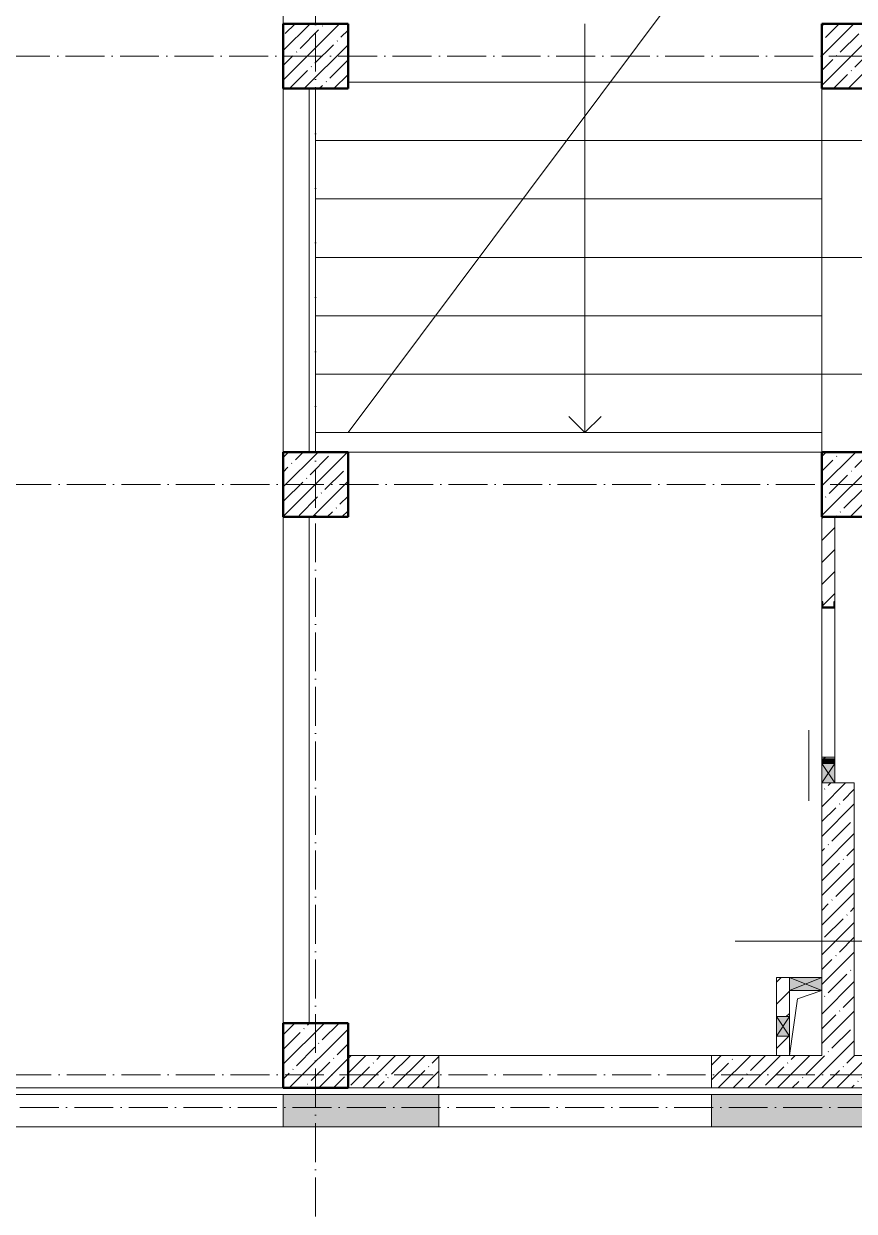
# Model space of a CAD drawing. Header units: millimetres. Extents: x -136833 to 49383, y -8033 to 344618.
# Drawn here: x -123833 to -117434, y 254378 to 263528 of the extents above; entities that cross this region are included whole.
import ezdxf

# ---------------------------------------------------------------- set-up
doc = ezdxf.new("R2010")
doc.units = ezdxf.units.MM
doc.linetypes.add('200_ШТРИХ_ш1п0_6_', pattern=[160, 100, -60])
doc.linetypes.add('50_200_ШТРИХ_1Т_ш5_п1_п1_', pattern=[700, 500, -100, 0, -100])
for name, color, linetype, lineweight in [('A-DETL-____-OTLN-4', 7, 'Continuous', 18), ('A-DETL-GENF-OTLN', 7, 'Continuous', 9), ('A-FLOR-____-OTLN', 7, 'Continuous', 9), ('A-GENM-____-MCUT', 7, 'Continuous', 25), ('A-GENM-____-OTLN', 7, 'Continuous', 9), ('A-GENM-____-OTLN-1', 7, 'Continuous', 25), ('A-GLAZ-____-OTLN', 7, 'Continuous', 9), ('A-WALL-____-MCUT-1', 7, 'Continuous', 9), ('A-WALL-____-OTLN', 7, 'Continuous', 9), ('A-WALL-____-PATT-1', 7, 'Continuous', 9), ('A-WALL-FNSH-MCUT-1', 7, 'Continuous', 9), ('I-WALL-____-OTLN', 7, 'Continuous', 9), ('S-COLS-____-MCUT', 7, 'Continuous', 50), ('S-COLS-____-OTLN', 7, 'Continuous', 9), ('S-GRID-____-OTLN-1', 7, '50_200_ШТРИХ_1Т_ш5_п1_п1_', 9), ('S-STRS-____-OTLN-1', 7, 'Continuous', 9)]:
    doc.layers.add(name, color=color, linetype=linetype, lineweight=lineweight)
doc.layers.add('A-DETL-GENF-OTLN-4', color=9, linetype='200_ШТРИХ_ш1п0_6_', lineweight=9, true_color=0x808080)
doc.layers.add('A-DETL-GENF-OTLN-5', color=7, linetype='Continuous', lineweight=5, true_color=0xc0c0c0)
pattern_1 = [(45, (-131434.41, 245796.49), (-84.8528, 84.8528), [])]
pattern_2 = [(45, (-131434.41, 245796.49), (-114.04925, 114.04925), []), (45, (-131320.36, 245796.49), (-114.04925, 114.04925), [201.612, -40.322, 3.353, -36.97])]

# ---------------------------------------------------------------- blocks, each defined once
blk = doc.blocks.new('BSC_Колонна _Прямоугольная - 500х500-V103-АР1_План отверстий 2 этажа в осях 1-64_А-ГГ')
at = {"layer": 'S-COLS-____-OTLN'}
h = blk.add_hatch(dxfattribs=at)
h.set_pattern_fill('FP_132', color=256, style=0, pattern_type=2)
h.set_pattern_definition([(45, (-9850, -9781.04), (-114.0493, 114.0493), []), (45, (-9735.95, -9781.04), (-114.0493, 114.0493), [201.613, -40.323, 3.353, -36.97])])
h.paths.add_polyline_path([(-250, -250), (250, -250), (250, 250), (-250, 250)], flags=0)
at = {"layer": 'S-COLS-____-MCUT'}
for p, q in [((250, 250), (-250, 250)), ((-250, 250), (-250, -250)), ((250, -250), (250, 250)), ((-250, -250), (250, -250))]:
    blk.add_line(p, q, dxfattribs=at)
blk = doc.blocks.new('BSC_Колонна _Прямоугольная - 500х500-V105-АР1_План отверстий 2 этажа в осях 1-64_А-ГГ')
at = {"layer": 'S-COLS-____-OTLN'}
h = blk.add_hatch(dxfattribs=at)
h.set_pattern_fill('FP_134', color=256, style=0, pattern_type=2)
h.set_pattern_definition([(45, (-9850, -17481.04), (-114.0493, 114.0493), []), (45, (-9735.95, -17481.04), (-114.0493, 114.0493), [201.613, -40.323, 3.353, -36.97])])
h.paths.add_polyline_path([(-250, -250), (250, -250), (250, 250), (-250, 250)], flags=0)
at = {"layer": 'S-COLS-____-MCUT'}
for p, q in [((250, 250), (-250, 250)), ((-250, 250), (-250, -250)), ((250, -250), (250, 250)), ((-250, -250), (250, -250))]:
    blk.add_line(p, q, dxfattribs=at)
blk = doc.blocks.new('BSC_Колонна _Прямоугольная - 500х700-V110-АР1_План отверстий 2 этажа в осях 1-64_А-ГГ')
at = {"layer": 'S-COLS-____-OTLN'}
h = blk.add_hatch(dxfattribs=at)
h.set_pattern_fill('FP_139', color=256, style=0, pattern_type=2)
h.set_pattern_definition([(315, (-17481.04, 14100), (114.0493, 114.0493), []), (315, (-17481.04, 13985.95), (114.0493, 114.0493), [201.612, -40.322, 3.353, -36.97])])
h.paths.add_polyline_path([(-250, 350), (-250, -350), (250, -350), (250, 350)], flags=0)
at = {"layer": 'S-COLS-____-MCUT'}
for p, q in [((250, 350), (-250, 350)), ((-250, 350), (-250, -350)), ((250, -350), (250, 350)), ((-250, -350), (250, -350))]:
    blk.add_line(p, q, dxfattribs=at)
blk = doc.blocks.new('BSC_Колонна _Прямоугольная - 500х700-V134-АР1_План отверстий 2 этажа в осях 1-64_А-ГГ')
at = {"layer": 'S-COLS-____-OTLN'}
h = blk.add_hatch(dxfattribs=at)
h.set_pattern_fill('FP_164', color=256, style=0, pattern_type=2)
h.set_pattern_definition([(315, (-14181.04, 14100), (114.0493, 114.0493), []), (315, (-14181.04, 13985.95), (114.0493, 114.0493), [201.612, -40.322, 3.353, -36.97])])
h.paths.add_polyline_path([(-250, 350), (-250, -350), (250, -350), (250, 350)], flags=0)
at = {"layer": 'S-COLS-____-MCUT'}
for p, q in [((250, 350), (-250, 350)), ((-250, 350), (-250, -350)), ((250, -350), (250, 350)), ((-250, -350), (250, -350))]:
    blk.add_line(p, q, dxfattribs=at)
blk = doc.blocks.new('154_Стойка_СКБ_Швеллер - СМ-2180_100-28318692-АР1_План отверстий 2 этажа в осях 1-64_А-ГГ')
at = {"layer": 'A-GENM-____-MCUT'}
for p, q in [((171, 50), (125, 50)), ((125, 50), (125, -50)), ((129.5, 42.4), (171, 42.4)), ((129.5, -42.4), (129.5, 42.4)), ((171, 42.4), (171, 50)), ((125, -50), (171, -50)), ((171, -42.4), (129.5, -42.4)), ((171, -50), (171, -42.4))]:
    blk.add_line(p, q, dxfattribs=at)
blk = doc.blocks.new('AR_Отверстие прямоугольное _в плите_ - AR_Отверстие прямоугольное _в плите_-V185-АР1_План отверстий 2 этажа в осях 1-64_А-ГГ')
at = {"layer": 'A-GENM-____-OTLN'}
for p, q in [((-125, -250), (-62.5, 187.5)), ((-62.5, 187.5), (125, 250))]:
    blk.add_line(p, q, dxfattribs=at)
blk = doc.blocks.new('AR_Отверстие прямоугольное _в стене__БезПР - AR_Отверстие прямоугольное _в стене__БезПР-36788821-АР1_План отверстий 2 этажа в осях 1-64_А-ГГ')
at = {"layer": 'A-GLAZ-____-OTLN'}
blk.add_hatch(color=256, dxfattribs=at).paths.add_polyline_path([(-15, -50), (-15, 50), (-50, 50), (-50, -50)], flags=0)
at = {"layer": 'A-DETL-GENF-OTLN'}
for p, q in [((-50, -50), (-50, 50)), ((-50, 50), (-15, 50)), ((-50, 50), (-15, 15)), ((-15, 50), (-50, 50)), ((-50, 50), (-50, -50)), ((-15, -15), (-50, -50)), ((-15, -50), (-50, -50)), ((-50, -50), (-15, -50))]:
    blk.add_line(p, q, dxfattribs=at)
blk = doc.blocks.new('AR_Отверстие прямоугольное _в стене__БезПР - AR_Отверстие прямоугольное _в стене__БезПР-36428168-АР1_План отверстий 2 этажа в осях 1-64_А-ГГ')
at = {"layer": 'A-GLAZ-____-OTLN'}
blk.add_hatch(color=256, dxfattribs=at).paths.add_polyline_path([(-75, -50), (75, -50), (75, 50), (-75, 50)], flags=0)
at = {"layer": 'A-DETL-GENF-OTLN'}
for p, q in [((-75, -50), (-75, 50)), ((-75, 50), (75, 50)), ((75, 50), (-75, -50)), ((-75, 50), (75, -50)), ((75, 50), (-75, 50)), ((-75, 50), (-75, -50)), ((75, 50), (75, -50)), ((75, -50), (75, 50)), ((75, -50), (-75, -50)), ((-75, -50), (75, -50))]:
    blk.add_line(p, q, dxfattribs=at)
blk = doc.blocks.new('AR_Отверстие прямоугольное _в стене__БезПР - AR_Отверстие прямоугольное _в стене__БезПР-36789562-АР1_План отверстий 2 этажа в осях 1-64_А-ГГ')
at = {"layer": 'A-GLAZ-____-OTLN'}
blk.add_hatch(color=256, dxfattribs=at).paths.add_polyline_path([(75, -50), (75, 50), (-75, 50), (-75, -50)], flags=0)
at = {"layer": 'A-DETL-GENF-OTLN'}
for p, q in [((-75, -50), (-75, 50)), ((-75, 50), (75, 50)), ((75, 50), (-75, -50)), ((-75, 50), (75, -50)), ((75, 50), (-75, 50)), ((-75, 50), (-75, -50)), ((75, 50), (75, -50)), ((75, -50), (75, 50)), ((75, -50), (-75, -50)), ((-75, -50), (75, -50))]:
    blk.add_line(p, q, dxfattribs=at)
blk = doc.blocks.new('AR_Отверстие прямоугольное _в стене__БезПР - AR_Отверстие прямоугольное _в стене__БезПР-36428146-АР1_План отверстий 2 этажа в осях 1-64_А-ГГ')
at = {"layer": 'A-GLAZ-____-OTLN'}
blk.add_hatch(color=256, dxfattribs=at).paths.add_polyline_path([(125, -50), (125, 50), (-125, 50), (-125, -50)], flags=0)
at = {"layer": 'A-DETL-GENF-OTLN'}
for p, q in [((-125, -50), (-125, 50)), ((-125, 50), (125, 50)), ((125, 50), (-125, -50)), ((-125, 50), (125, -50)), ((125, 50), (-125, 50)), ((-125, 50), (-125, -50)), ((125, 50), (125, -50)), ((125, -50), (125, 50)), ((125, -50), (-125, -50)), ((-125, -50), (125, -50))]:
    blk.add_line(p, q, dxfattribs=at)
blk = doc.blocks.new('DET_L_Имитация разреза_ISO2-5 - Влево-36878805-АР1_План отверстий 2 этажа в осях 1-64_А-ГГ')
at = {"layer": 'A-DETL-GENF-OTLN-5'}
blk.add_line((143.1, 0), (686.9, 0), dxfattribs=at)
blk = doc.blocks.new('DET_L_Имитация разреза_ISO2-5 - Низ-36884722-АР1_План отверстий 2 этажа в осях 1-64_А-ГГ')
at = {"layer": 'A-DETL-GENF-OTLN-5'}
blk.add_line((143.1, 0), (1256.9, 0), dxfattribs=at)
blk = doc.blocks.new('3эт')
at = {"layer": 'S-GRID-____-OTLN-1', "color": 251, "ltscale": 0.6, "true_color": 0x636466}
for p, q in [((293620.7, -91346.1), (293620.7, -36982.5)), ((310478.4, -69382.4), (279101.9, -69382.4)), ((279101.9, -72682.4), (310478.4, -72682.4)), ((279101.9, -77232.4), (307641.3, -77232.4)), ((387845.1, -77482.4), (279340.9, -77482.4))]:
    blk.add_line(p, q, dxfattribs=at)

msp = doc.modelspace()

# ---------------------------------------------------------------- hatches: boundary and pattern name
at = {"layer": 'A-WALL-____-PATT-1'}
h = msp.add_hatch(dxfattribs=at)
h.set_pattern_fill('FP_4', color=256, style=0, pattern_type=2)
h.set_pattern_definition(pattern_1)
h.paths.add_polyline_path([(-117684.4, 257862.5), (-117584.4, 257862.5), (-117584.4, 257877.5), (-117684.4, 257877.5)], flags=0)
h.paths.add_polyline_path([(-117592, 259032), (-117591, 259073.5), (-117584.4, 259073.5), (-117584.4, 259727.5), (-117684.4, 259727.5), (-117684.4, 259073.5), (-117676.8, 259073.5), (-117676.8, 259032)], flags=0)
h = msp.add_hatch(dxfattribs=at)
h.set_pattern_fill('FP_25', color=256, style=0, pattern_type=2)
h.set_pattern_definition(pattern_2)
h.paths.add_polyline_path([(-117684.4, 255577.5), (-117434.4, 255577.5), (-117434.4, 257677.5), (-117684.4, 257677.5), (-117684.4, 256077.5)], flags=0)
h = msp.add_hatch(dxfattribs=at)
h.set_pattern_fill('FP_4', color=256, style=0, pattern_type=2)
h.set_pattern_definition(pattern_1)
h.paths.add_polyline_path([(-118034.4, 255577.5), (-117934.4, 255577.5), (-117934.4, 255727.5), (-118034.4, 255727.5)], flags=0)
h.paths.add_polyline_path([(-117974.4, 255877.5), (-117934.4, 255877.5), (-117934.4, 256177.5), (-118034.4, 256177.5), (-118034.4, 255877.5)], flags=0)
h = msp.add_hatch(dxfattribs=at)
h.set_pattern_fill('FP_25', color=256, style=0, pattern_type=2)
h.set_pattern_definition(pattern_2)
h.paths.add_polyline_path([(-108584.4, 255327.5), (-108584.4, 255577.5), (-108784.4, 255577.5), (-108784.4, 255327.5)], flags=0)
h.paths.add_polyline_path([(-110884.4, 255327.5), (-110884.4, 255577.5), (-118534.4, 255577.5), (-118534.4, 255327.5), (-113773.5, 255327.5)], flags=0)
h.paths.add_polyline_path([(-120843.3, 255327.5), (-120634.4, 255327.5), (-120634.4, 255577.5), (-121334.4, 255577.5), (-121334.4, 255327.5)], flags=0)
h = msp.add_hatch(dxfattribs=at)
h.set_pattern_fill('FP_25', color=256, style=0, pattern_type=2)
h.set_pattern_definition(pattern_2)
h.paths.add_polyline_path([(-108784.4, 255027.5), (-107884.4, 255027.5), (-107884.4, 255277.5), (-108784.4, 255277.5)], flags=0)
h.paths.add_polyline_path([(-110884.4, 255027.5), (-110884.4, 255277.5), (-118534.4, 255277.5), (-118534.4, 255027.5), (-113773.5, 255027.5)], flags=0)
h.paths.add_polyline_path([(-120634.4, 255027.5), (-120634.4, 255277.5), (-121834.4, 255277.5), (-121834.4, 255027.5), (-120843.3, 255027.5)], flags=0)
h.paths.add_polyline_path([(-126145.7, 255027.5), (-125834.4, 255027.5), (-125834.4, 255277.5), (-133384.4, 255277.5), (-133384.4, 255027.5), (-127913.2, 255027.5)], flags=0)
at = {"layer": 'S-COLS-____-OTLN'}
h = msp.add_hatch(dxfattribs=at)
h.set_pattern_fill('FP_25', color=256, style=0, pattern_type=2)
h.set_pattern_definition(pattern_2)
h.paths.add_polyline_path([(-121834.4, 259727.5), (-121334.4, 259727.5), (-121334.4, 260227.5), (-121834.4, 260227.5)], flags=0)

# ---------------------------------------------------------------- linework, layer by layer
at = {"layer": 'A-DETL-____-OTLN-4'}
msp.add_line((-121334.4, 260377.5), (-108134.4, 278027.5), dxfattribs=at)
at = {"layer": 'A-FLOR-____-OTLN'}
for p, q in [((-121584.4, 260227.5), (-121584.4, 263027.5)), ((-117684.4, 260227.5), (-121334.4, 260227.5)), ((-125834.4, 255327.5), (-121834.4, 255327.5))]:
    msp.add_line(p, q, dxfattribs=at)
at = {"layer": 'A-WALL-____-MCUT-1'}
for p, q in [((-121834.4, 264377.5), (-121834.4, 263527.5)), ((-121584.4, 263527.5), (-121584.4, 264377.5)), ((-117684.4, 257677.5), (-117684.4, 256177.5)), ((-117434.4, 257677.5), (-117584.4, 257677.5)), ((-117434.4, 255577.5), (-117434.4, 257677.5)), ((-117684.4, 256077.5), (-117684.4, 255577.5)), ((-120634.4, 255577.5), (-121334.4, 255577.5)), ((-120634.4, 255327.5), (-120634.4, 255577.5)), ((-117684.4, 255577.5), (-118534.4, 255577.5)), ((-118534.4, 255577.5), (-118534.4, 255327.5)), ((-114984.4, 255577.5), (-117434.4, 255577.5)), ((-121334.4, 255327.5), (-120634.4, 255327.5)), ((-118534.4, 255327.5), (-110884.4, 255327.5)), ((-120634.4, 255277.5), (-121834.4, 255277.5)), ((-121834.4, 255277.5), (-121834.4, 255027.5)), ((-120634.4, 255027.5), (-120634.4, 255277.5)), ((-110884.4, 255277.5), (-118534.4, 255277.5)), ((-118534.4, 255277.5), (-118534.4, 255027.5)), ((-121834.4, 255027.5), (-120634.4, 255027.5)), ((-118534.4, 255027.5), (-110884.4, 255027.5))]:
    msp.add_line(p, q, dxfattribs=at)
at = {"layer": 'A-WALL-____-OTLN'}
for p, q in [((-120634.4, 255577.5), (-118534.4, 255577.5)), ((-118534.4, 255327.5), (-120634.4, 255327.5)), ((-125834.4, 255277.5), (-121834.4, 255277.5)), ((-120634.4, 255277.5), (-118534.4, 255277.5)), ((-121834.4, 255027.5), (-125834.4, 255027.5)), ((-118534.4, 255027.5), (-120634.4, 255027.5))]:
    msp.add_line(p, q, dxfattribs=at)
at = {"layer": 'A-WALL-FNSH-MCUT-1'}
for p, q in [((-117684.4, 259727.5), (-117684.4, 259073.5)), ((-117584.4, 259073.5), (-117584.4, 259727.5)), ((-117684.4, 257877.5), (-117684.4, 257862.5)), ((-117584.4, 257877.5), (-117684.4, 257877.5)), ((-117584.4, 257862.5), (-117584.4, 257877.5)), ((-117934.4, 256177.5), (-118034.4, 256177.5)), ((-118034.4, 256177.5), (-118034.4, 255877.5)), ((-117934.4, 255877.5), (-117934.4, 256077.5)), ((-118034.4, 255727.5), (-118034.4, 255577.5)), ((-117934.4, 255577.5), (-117934.4, 255727.5))]:
    msp.add_line(p, q, dxfattribs=at)
at = {"layer": 'I-WALL-____-OTLN'}
for p, q in [((-121834.4, 260227.5), (-121834.4, 263027.5)), ((-121634.4, 263027.5), (-121634.4, 260227.5)), ((-121834.4, 255827.5), (-121834.4, 259727.5)), ((-121634.4, 259727.5), (-121634.4, 255827.5)), ((-117684.4, 257877.5), (-117684.4, 259027.5)), ((-117584.4, 259027.5), (-117584.4, 257877.5))]:
    msp.add_line(p, q, dxfattribs=at)
at = {"layer": 'S-COLS-____-MCUT'}
for p, q in [((-121334.4, 260227.5), (-121834.4, 260227.5)), ((-121834.4, 260227.5), (-121834.4, 259727.5)), ((-121334.4, 259727.5), (-121334.4, 260227.5)), ((-121834.4, 259727.5), (-121334.4, 259727.5))]:
    msp.add_line(p, q, dxfattribs=at)
at = {"layer": 'S-STRS-____-OTLN-1'}
for p, q in [((-119509.4, 263527.5), (-119509.4, 263077.5)), ((-117684.4, 263077.5), (-121334.4, 263077.5)), ((-117684.4, 263077.5), (-121334.4, 263077.5)), ((-119509.4, 263077.5), (-119509.4, 262627.5)), ((-117684.4, 263027.5), (-117684.4, 262627.5)), ((-117684.4, 263027.5), (-117684.4, 262627.5)), ((-117684.4, 262627.5), (-121584.4, 262627.5)), ((-117684.4, 262627.5), (-121584.4, 262627.5)), ((-119509.4, 262627.5), (-119509.4, 262177.5)), ((-117684.4, 262627.5), (-117684.4, 261727.5)), ((-110084.4, 262627.5), (-117684.4, 262627.5)), ((-110084.4, 262627.5), (-117684.4, 262627.5)), ((-117684.4, 262177.5), (-121584.4, 262177.5)), ((-117684.4, 262177.5), (-121584.4, 262177.5)), ((-119509.4, 262177.5), (-119509.4, 261727.5)), ((-117684.4, 262177.5), (-117684.4, 261727.5)), ((-117684.4, 261727.5), (-121584.4, 261727.5)), ((-117684.4, 261727.5), (-121584.4, 261727.5)), ((-119509.4, 261727.5), (-119509.4, 261277.5)), ((-117684.4, 261727.5), (-117684.4, 260827.5)), ((-110084.4, 261727.5), (-117684.4, 261727.5)), ((-110084.4, 261727.5), (-117684.4, 261727.5)), ((-117684.4, 261277.5), (-121584.4, 261277.5)), ((-117684.4, 261277.5), (-121584.4, 261277.5)), ((-119509.4, 261277.5), (-119509.4, 260827.5)), ((-117684.4, 261277.5), (-117684.4, 260827.5)), ((-117684.4, 260827.5), (-121584.4, 260827.5)), ((-117684.4, 260827.5), (-121584.4, 260827.5)), ((-119509.4, 260827.5), (-119509.4, 260377.5)), ((-117684.4, 260827.5), (-117684.4, 260227.5)), ((-110084.4, 260827.5), (-117684.4, 260827.5)), ((-110084.4, 260827.5), (-117684.4, 260827.5)), ((-119509.4, 260377.5), (-119634.4, 260502.5)), ((-119509.4, 260377.5), (-119384.4, 260502.5)), ((-117684.4, 260377.5), (-121584.4, 260377.5))]:
    msp.add_line(p, q, dxfattribs=at)

# ---------------------------------------------------------------- block references
msp.add_blockref('3эт', (-415205.1, 332659.9))
at = {"layer": 'A-DETL-GENF-OTLN-4'}
for name, p, rotation in [('DET_L_Имитация разреза_ISO2-5 - Влево-36878805-АР1_План отверстий 2 этажа в осях 1-64_А-ГГ', (-117784.4, 258227.5), 270.0000000000005), ('DET_L_Имитация разреза_ISO2-5 - Низ-36884722-АР1_План отверстий 2 этажа в осях 1-64_А-ГГ', (-117096.1, 256457.5), 180)]:
    msp.add_blockref(name, p, dxfattribs=dict(at, rotation=rotation))
at = {"layer": 'A-GENM-____-OTLN'}
msp.add_blockref('AR_Отверстие прямоугольное _в плите_ - AR_Отверстие прямоугольное _в плите_-V185-АР1_План отверстий 2 этажа в осях 1-64_А-ГГ', (-117809.4, 255827.5), dxfattribs=at)
at = {"layer": 'A-GENM-____-OTLN-1', "rotation": 89.99999999999993}
msp.add_blockref('154_Стойка_СКБ_Швеллер - СМ-2180_100-28318692-АР1_План отверстий 2 этажа в осях 1-64_А-ГГ', (-117634.4, 258902.5), dxfattribs=at)
at = {"layer": 'A-GLAZ-____-OTLN'}
for name, p, rotation in [('AR_Отверстие прямоугольное _в стене__БезПР - AR_Отверстие прямоугольное _в стене__БезПР-36788821-АР1_План отверстий 2 этажа в осях 1-64_А-ГГ', (-117634.4, 257812.5), 269.9999999999999), ('AR_Отверстие прямоугольное _в стене__БезПР - AR_Отверстие прямоугольное _в стене__БезПР-36789562-АР1_План отверстий 2 этажа в осях 1-64_А-ГГ', (-117634.4, 257752.5), 269.9999999999999), ('AR_Отверстие прямоугольное _в стене__БезПР - AR_Отверстие прямоугольное _в стене__БезПР-36428168-АР1_План отверстий 2 этажа в осях 1-64_А-ГГ', (-117984.4, 255802.5), 90)]:
    msp.add_blockref(name, p, dxfattribs=dict(at, rotation=rotation))
msp.add_blockref('AR_Отверстие прямоугольное _в стене__БезПР - AR_Отверстие прямоугольное _в стене__БезПР-36428146-АР1_План отверстий 2 этажа в осях 1-64_А-ГГ', (-117809.4, 256127.5), dxfattribs=at)
at = {"layer": 'S-COLS-____-OTLN'}
for name, p in [('BSC_Колонна _Прямоугольная - 500х500-V105-АР1_План отверстий 2 этажа в осях 1-64_А-ГГ', (-121584.4, 263277.5)), ('BSC_Колонна _Прямоугольная - 500х500-V103-АР1_План отверстий 2 этажа в осях 1-64_А-ГГ', (-121584.4, 255577.5))]:
    msp.add_blockref(name, p, dxfattribs=at)
at = {"layer": 'S-COLS-____-OTLN', "rotation": 89.9999999999999}
for name, p in [('BSC_Колонна _Прямоугольная - 500х700-V110-АР1_План отверстий 2 этажа в осях 1-64_А-ГГ', (-117334.4, 263277.5)), ('BSC_Колонна _Прямоугольная - 500х700-V134-АР1_План отверстий 2 этажа в осях 1-64_А-ГГ', (-117334.4, 259977.5))]:
    msp.add_blockref(name, p, dxfattribs=at)

doc.saveas('drawing.dxf')
